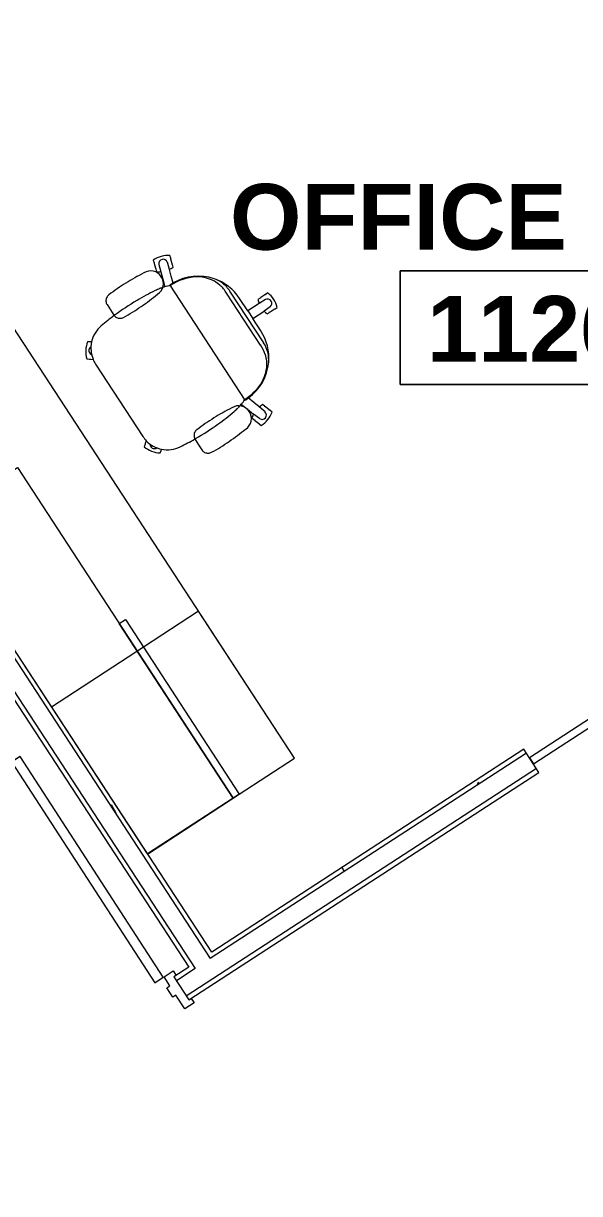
# Model space of a CAD drawing. Header units: inches. Extents: x 6664 to 8129, y 209 to 1287.
# Drawn here: x 7005.2 to 7081.3, y 1026.1 to 1186.1 of the extents above; entities that cross this region are included whole.
import ezdxf

# ---------------------------------------------------------------- set-up
doc = ezdxf.new("R2010")
doc.units = ezdxf.units.IN
doc.header["$MEASUREMENT"] = 0
for name, color, linetype, lineweight in [('A-AREA-IDEN', 2, 'Continuous', 9), ('A-DOOR', 31, 'Continuous', 13), ('A-GLAZ-CURT', 52, 'Continuous', 9), ('A-WALL', 113, 'Continuous', 13), ('A-WALL-PATT', 111, 'Continuous', 13), ('I-FURN', 30, 'Continuous', 9), ('I-WALL', 2, 'Continuous', 9)]:
    doc.layers.add(name, color=color, linetype=linetype, lineweight=lineweight)
doc.styles.add('Swis721 Lt BT_B', font='', dxfattribs={"height": 9})
doc.styles.get('Swis721 Lt BT_B').set_extended_font_data('Swis721 Lt BT', bold=True)
pattern_1 = [(0, (0, 0), (30.72, 7.68), [1.267, -21.773, 1.267, -21.773, -122.88]), (0, (0, 0), (30.72, 7.68), [-46.08, 1.267, -44.813, 1.267, -21.773, -53.76]), (0, (0, 0), (30.72, 7.68), [-115.2, 1.267, -14.093, 1.267, -37.133]), (120, (11.52, 3.84), (-22.011075, 22.7643), [1.267, -21.773, 1.267, -21.773, -122.88]), (120, (11.52, 3.84), (-22.011075, 22.7643), [-46.08, 1.267, -44.813, 1.267, -21.773, -53.76]), (120, (11.52, 3.84), (-22.011075, 22.7643), [-115.2, 1.267, -14.093, 1.267, -37.133]), (240, (15.36, 19.2), (-8.708925, -30.4443), [1.267, -21.773, 1.267, -21.773, -122.88]), (240, (15.36, 19.2), (-8.708925, -30.4443), [-46.08, 1.267, -44.813, 1.267, -21.773, -53.76]), (240, (15.36, 19.2), (-8.708925, -30.4443), [-115.2, 1.267, -14.093, 1.267, -37.133])]

# ---------------------------------------------------------------- blocks, each defined once
blk = doc.blocks.new('Door - Single - Solid Door - wood-8469185-11th FLOOR POWER _ SIGNAL')
at = {"layer": 'A-DOOR', "lineweight": 9}
for p, q in [((-15.63, 2.54), (-14.13, 2.54)), ((-15.63, 1.79), (-15.63, 2.54)), ((-14.13, 2.54), (-14.13, 0.29)), ((22.12, 2.54), (23.62, 2.54)), ((22.12, 0.29), (22.12, 2.54)), ((23.24, 1.79), (23.24, 0.41)), ((23.62, 1.79), (23.24, 1.79)), ((23.62, 2.54), (23.62, 1.79)), ((-14.13, 0.29), (-13.63, 0.29)), ((-13.63, 0.29), (-13.63, -1.21)), ((21.62, 0.29), (22.12, 0.29)), ((21.62, -1.21), (21.62, 0.29)), ((-14.13, -1.21), (-14.13, -2.71)), ((-13.63, -1.21), (-14.13, -1.21)), ((22.12, -1.21), (21.62, -1.21)), ((22.12, -2.71), (22.12, -1.21)), ((23.24, -0.59), (23.24, -1.96)), ((-15.63, -2.71), (-15.63, -1.96)), ((-14.13, -2.71), (-15.63, -2.71)), ((23.62, -2.71), (22.12, -2.71)), ((23.24, -1.96), (23.62, -1.96)), ((23.62, -1.96), (23.62, -2.71))]:
    blk.add_line(p, q, dxfattribs=at)
at = {"layer": 'A-DOOR'}
for p, q in [((-12.63, -2.71), (-14.01, -2.71)), ((-14.01, -2.71), (-14.01, -38.71)), ((-12.63, -38.71), (-12.63, -2.71)), ((-14.01, -38.71), (-12.63, -38.71))]:
    blk.add_line(p, q, dxfattribs=at)
at = {"layer": 'A-DOOR', "lineweight": 9}
blk.add_arc((-14.01, -2.71), 36, 270, 0.5, dxfattribs=at)
blk = doc.blocks.new('Table-Teknion-Credenza_Top_for_Freestanding_Storage - CJCT24120-V31-11th FLOOR POWER _ SIGNAL')
at = {"layer": 'I-FURN'}
for p, q in [((-60, 12), (-60, -3)), ((60, 12), (48.88, 12)), ((60, 11), (60, 12)), ((60, -12), (60, 11)), ((-60, -3), (-60, -12)), ((-60, -12), (60, -12))]:
    blk.add_line(p, q, dxfattribs=at)
blk = doc.blocks.new('Storage-Teknion-TV_Panel_Shelves_Sliding_Door - CJVS3HI21454-7111976-11th FLOOR POWER _ SIGNAL')
at = {"layer": 'I-FURN'}
for p, q in [((-27, 6.5), (27, 6.5)), ((-27, -7.5), (-27, 6.5)), ((-1.5, 7.5), (27, 7.5)), ((-1.5, 6.5), (-1.5, 7.5)), ((27, 6.5), (-1.5, 6.5)), ((27, 7.5), (27, 6.5)), ((27, 6.5), (27, -7.5)), ((27, -7.5), (-27, -7.5))]:
    blk.add_line(p, q, dxfattribs=at)
blk = doc.blocks.new('Storage-Teknion-Pedestal_Unfinished_Top_2_High - CJPCSF2424-V32-11th FLOOR POWER _ SIGNAL')
at = {"layer": 'I-FURN'}
for p, q in [((-12, 24), (-12, 9)), ((12, 9), (12, 24)), ((-12, 9), (-12, 0)), ((12, 0), (12, 9)), ((-12, 0), (12, 0))]:
    blk.add_line(p, q, dxfattribs=at)
blk = doc.blocks.new('Chair-Teknion-Projek - No Headrest_  Fixed T-Arms-V35-11th FLOOR POWER _ SIGNAL')
at = {"layer": 'I-FURN'}
for p, q in [((-1.18, 13.82), (-1.18, 13.45)), ((-1.18, 13.33), (-1.18, 12.66)), ((-0.6, 13.04), (-0.61, 12.02)), ((0.6, 13.04), (0.61, 12.02)), ((1.18, 13.45), (1.18, 13.82)), ((1.18, 12.66), (1.18, 13.33)), ((-1.18, 12.54), (-1.18, 12.17)), ((-0.61, 12.02), (-0.63, 10.17)), ((0.64, 10.17), (0.61, 12.02)), ((1.18, 12.17), (1.18, 12.54)), ((4.23, 9.61), (-4.23, 9.61)), ((-0.63, 10.17), (-2.65, 10.17)), ((-0.63, 10.17), (0.64, 10.17)), ((2.65, 10.17), (0.64, 10.17)), ((4.23, 9.07), (-4.23, 9.07)), ((-12.42, 5.28), (-12.78, 5.39)), ((-11.67, 5.03), (-12.31, 5.24)), ((-11.2, 4.88), (-11.56, 5)), ((11.56, 5), (11.2, 4.88)), ((12.31, 5.24), (11.67, 5.03)), ((12.78, 5.39), (12.42, 5.28)), ((-12.59, 3.46), (-11.62, 3.13)), ((-11.24, 4.3), (-12.21, 4.6)), ((12.22, 4.6), (11.24, 4.3)), ((12.59, 3.46), (11.62, 3.13)), ((-13.51, 3.15), (-13.15, 3.03)), ((-13.04, 2.99), (-12.4, 2.79)), ((-12.29, 2.75), (-11.93, 2.64)), ((-9.39, 3.16), (9.39, 3.16)), ((11.93, 2.64), (12.29, 2.75)), ((12.4, 2.79), (13.04, 2.99)), ((13.15, 3.03), (13.51, 3.15)), ((-11.87, -5.48), (-11.02, -5.48)), ((-11.02, -5.48), (-10.17, -5.48)), ((10.17, -5.48), (11.02, -5.48)), ((11.02, -5.48), (11.87, -5.48)), ((-8.86, -10.18), (-9.08, -10.49)), ((-8.76, -10.04), (-8.79, -10.09)), ((-6.88, -11.48), (-6.65, -11.17)), ((6.65, -11.17), (6.88, -11.48)), ((8.79, -10.09), (8.76, -10.04)), ((9.08, -10.49), (8.86, -10.18)), ((-7.17, -11.87), (-6.95, -11.57)), ((-5.91, -11.24), (5.91, -11.24)), ((6.95, -11.57), (7.17, -11.87))]:
    blk.add_line(p, q, dxfattribs=at)
at = {"layer": 'I-FURN', "flags": 128}
for points in [[(-9.39, 3.72), (-10.32, 4.01), (-11.24, 4.3)], [(11.24, 4.3), (10.32, 4.01), (9.39, 3.72)], [(-11.62, 3.13), (-10.6, 2.79), (-9.58, 2.44)], [(9.58, 2.44), (10.6, 2.79), (11.62, 3.13)]]:
    blk.add_lwpolyline(points, dxfattribs=at)
at = {"layer": 'I-FURN'}
for centre, radius, start, end in [((0, 10.37), 3.64, 71.0766, 108.9234), ((-1.12, 13.45), 0.062, 180, 255.4949), ((-1.12, 13.33), 0.062, 104.5051, 180), ((0, 12.99), 0.6, 4.6052, 175.3948), ((1.12, 13.45), 0.062, 284.5051, 0), ((1.12, 13.33), 0.062, 0, 75.4949), ((-1.12, 12.66), 0.062, 180, 255.4949), ((-1.12, 12.54), 0.062, 104.5051, 180), ((0, 15.62), 3.65, 251.125, 260.3423), ((0, 15.62), 3.65, 279.6577, 288.875), ((1.12, 12.66), 0.062, 284.5051, 0), ((1.12, 12.54), 0.062, 360, 75.4949), ((-2.65, 3.42), 6.75, 90, 128.2502), ((-4.23, 5.34), 4.26, 90, 110.8332), ((2.65, 3.42), 6.75, 51.7498, 90), ((4.23, 5.34), 4.26, 69.1668, 90), ((-2.64, 3.42), 6.76, 128.2502, 177.4222), ((-4.23, 5.34), 4.26, 110.8332, 127.5604), ((-4.46, 4.82), 4.25, 86.8142, 106.3928), ((4.46, 4.82), 4.25, 73.6072, 93.1858), ((4.23, 5.34), 4.26, 52.4396, 69.1668), ((2.64, 3.42), 6.76, 2.5778, 51.7498), ((-9.87, 3.21), 3.64, 143.0766, 180.9234), ((-12.44, 5.22), 0.062, 356.5051, 72), ((-12.33, 5.18), 0.062, 72, 147.4949), ((-11.69, 4.98), 0.062, 356.5051, 72), ((-11.58, 4.94), 0.062, 72, 147.4949), ((-14.86, 4.83), 3.65, 351.6577, 0.875), ((14.86, 4.83), 3.65, 179.125, 188.3423), ((11.58, 4.94), 0.062, 32.5051, 108), ((11.69, 4.98), 0.062, 108, 183.4949), ((12.33, 5.18), 0.062, 32.5051, 108), ((12.44, 5.22), 0.062, 108, 183.4949), ((9.87, 3.21), 3.64, 359.0766, 36.9234), ((-12.36, 4.01), 0.6, 75.7003, 247.3948), ((-3.3, 3.44), 6.1, 177.3817, 182.6183), ((2.64, 3.42), 6.76, 357.851, 2.702), ((12.36, 4.01), 0.6, 292.6052, 103.3948), ((-13.13, 3.09), 0.062, 252, 327.4949), ((-13.02, 3.05), 0.062, 176.5051, 252), ((-11.07, 1.13), 1.68, 88.2371, 181.0514), ((-12.38, 2.85), 0.062, 252, 327.4949), ((-12.27, 2.81), 0.062, 176.5051, 252), ((-14.86, 4.83), 3.65, 323.125, 332.3423), ((-10.97, 1.13), 1.68, 358.9487, 91.7629), ((-1.73, 0.04), 8.21, 167.822, 172.6326), ((-1.73, 0.04), 8.21, 165.0008, 167.822), ((-1.73, 0.04), 8.21, 163.0114, 164.8421), ((-5.24, 1.24), 4.5, 154.7303, 164.55), ((10.97, 1.13), 1.68, 88.2371, 181.0513), ((5.25, 1.25), 4.49, 15.4405, 25.2792), ((1.73, 0.04), 8.21, 14.9992, 16.9886), ((1.73, 0.04), 8.21, 12.5091, 14.9992), ((1.73, 0.04), 8.21, 7.3674, 12.178), ((11.07, 1.13), 1.68, 358.9486, 91.7629), ((14.86, 4.83), 3.65, 207.6577, 216.875), ((12.27, 2.81), 0.062, 288, 3.4949), ((12.38, 2.85), 0.062, 212.5051, 288), ((13.02, 3.05), 0.062, 288, 3.4949), ((13.13, 3.09), 0.062, 212.5051, 288), ((24.25, -3.32), 34.4, 172.6337, 177.3404), ((-24.25, -3.32), 34.4, 4.9797, 7.3663), ((-24.25, -3.32), 34.4, 2.6596, 4.9797), ((24.63, -3.33), 34.78, 177.4079, 183.5219), ((-24.63, -3.33), 34.78, 356.6719, 2.5921), ((24.63, -3.33), 34.78, 183.5219, 187.2835), ((-24.63, -3.33), 34.78, 352.7165, 356.4781), ((-24.63, -3.33), 34.78, 356.4781, 356.599), ((-5.91, -7.24), 4, 187.2835, 224.5938), ((5.91, -7.24), 4, 315.4062, 352.7165), ((-6.1, -8.39), 3.64, 215.0766, 252.9234), ((-8.81, -10.22), 0.062, 68.5051, 144), ((-8.74, -10.12), 0.062, 144, 219.4949), ((-5.91, -7.24), 4, 224.5938, 259.2841), ((-7.64, -10.51), 0.6, 177.9823, 306.3956), ((-5.91, -7.24), 4, 259.2841, 270), ((5.91, -7.24), 4, 270, 280.7159), ((5.91, -7.24), 4, 280.7159, 315.4062), ((6.1, -8.39), 3.64, 287.0766, 324.9234), ((7.64, -10.51), 0.6, 233.6044, 2.0177), ((8.74, -10.12), 0.062, 320.5051, 36), ((8.81, -10.22), 0.062, 36, 111.4949), ((-6.93, -11.44), 0.062, 248.5051, 324), ((-7, -11.54), 0.062, 324, 39.4949), ((6.93, -11.44), 0.062, 216, 291.4949), ((7, -11.54), 0.062, 140.5051, 216)]:
    blk.add_arc(centre, radius, start, end, dxfattribs=at)
for points in [[(-5.66, 8.9), (-8.07, 8.21), (-9.33, 5.79), (-9.33, 3.16)], [(5.66, 8.9), (8.07, 8.21), (9.33, 5.79), (9.33, 3.16)], [(-12.75, 1.09), (-12.85, 0.16), (-12.97, -1.72), (-12.93, -3.6), (-12.86, -4.54)], [(-9.18, -4.54), (-9.11, -3.6), (-9.06, -1.72), (-9.18, 0.16), (-9.29, 1.09)], [(9.29, 1.09), (9.18, 0.16), (9.06, -1.72), (9.11, -3.6), (9.18, -4.54)], [(12.86, -4.54), (12.93, -3.6), (12.97, -1.72), (12.85, 0.16), (12.75, 1.09)], [(-12.86, -4.54), (-12.85, -4.63), (-12.82, -4.79), (-12.71, -5.02), (-12.55, -5.21), (-12.35, -5.36), (-12.12, -5.46), (-11.95, -5.48), (-11.87, -5.48)], [(-10.17, -5.48), (-10.08, -5.48), (-9.92, -5.46), (-9.68, -5.36), (-9.48, -5.21), (-9.32, -5.02), (-9.21, -4.79), (-9.18, -4.63), (-9.18, -4.54)], [(9.18, -4.54), (9.18, -4.63), (9.21, -4.79), (9.32, -5.02), (9.48, -5.21), (9.68, -5.36), (9.92, -5.46), (10.08, -5.48), (10.17, -5.48)], [(11.87, -5.48), (11.95, -5.48), (12.12, -5.46), (12.35, -5.36), (12.55, -5.21), (12.71, -5.02), (12.82, -4.79), (12.85, -4.63), (12.86, -4.54)]]:
    blk.add_open_spline(points, degree=3, dxfattribs=at)
blk = doc.blocks.new('System Panel - Glazed-8307855-11th FLOOR POWER _ SIGNAL')
at = {"layer": 'A-GLAZ-CURT', "lineweight": 13}
for p, q in [((24, 0.5), (-24, 0.5)), ((-24, 0.5), (-24, -0.5)), ((24, -0.5), (24, 0.5)), ((-24, -0.5), (24, -0.5))]:
    blk.add_line(p, q, dxfattribs=at)
blk = doc.blocks.new('Room Tag - Room Name and Number-3379422-11th FLOOR POWER _ SIGNAL')
at = {"layer": 'A-AREA-IDEN'}
for p, q in [((-0.1881, -0.1636), (-0.1881, -0.0018)), ((-0.1881, -0.0018), (0.1869, -0.0018)), ((0.1869, -0.0018), (-0.1881, -0.0018)), ((-0.1881, -0.0018), (-0.1881, -0.1636)), ((0.1869, -0.0018), (0.1869, -0.1636)), ((0.1869, -0.1636), (0.1869, -0.0018)), ((0.1869, -0.1636), (-0.1881, -0.1636)), ((-0.1881, -0.1636), (0.1869, -0.1636))]:
    blk.add_line(p, q, dxfattribs=at)

msp = doc.modelspace()

# ---------------------------------------------------------------- hatches: boundary and pattern name
at = {"layer": 'A-WALL-PATT', "lineweight": 9}
h = msp.add_hatch(dxfattribs=at)
h.set_pattern_fill('FP_1', color=256, style=0, pattern_type=2)
h.set_pattern_definition(pattern_1)
h.paths.add_polyline_path([(7030.4, 1058.76), (7030.93, 1059.1), (6962.6, 1163.7), (6959.98, 1161.99), (6960.32, 1161.46), (6962.41, 1162.83), (7030.18, 1059.1)], flags=0)
h = msp.add_hatch(dxfattribs=at)
h.set_pattern_fill('FP_1', color=256, style=0, pattern_type=2)
h.set_pattern_definition(pattern_1)
h.paths.add_polyline_path([(7027.78, 1057.06), (7028.31, 1057.4), (6959.98, 1161.99), (6959.46, 1161.65), (7027.56, 1057.4)], flags=0)
h = msp.add_hatch(dxfattribs=at)
h.set_pattern_fill('FP_1', color=256, style=0, pattern_type=2)
h.set_pattern_definition(pattern_1)
h.paths.add_polyline_path([(6873.08, 955.85), (6884.46, 963.24), (6885.14, 962.2), (6885.67, 962.54), (6884.65, 964.11), (6873.08, 956.6), (6873.08, 956.26)], flags=0)
h.paths.add_polyline_path([(6917.01, 984.38), (6953.55, 1008.11), (6953.21, 1008.63), (6916.67, 984.9), (6916.88, 984.57)], flags=0)
h.paths.add_polyline_path([(7026.09, 1055.22), (7028.65, 1056.88), (7028.31, 1057.4), (7025.75, 1055.74), (7025.95, 1055.45)], flags=0)
h.paths.add_polyline_path([(7030.74, 1058.24), (7074, 1086.33), (7073.66, 1086.86), (7030.4, 1058.76)], flags=0)
h.paths.add_polyline_path([(7114.26, 1112.47), (7114.57, 1112.68), (7114.21, 1113.19), (7113.92, 1113), (7114.23, 1112.51)], flags=0)
h.paths.add_polyline_path([(7146.86, 1133.65), (7150.29, 1135.87), (7150.09, 1136.49), (7146.52, 1134.17), (7146.84, 1133.69)], flags=0)
h.paths.add_polyline_path([(7152.46, 1137.28), (7152.77, 1137.48), (7152.39, 1137.48)], flags=0)
h = msp.add_hatch(dxfattribs=at)
h.set_pattern_fill('FP_1', color=256, style=0, pattern_type=2)
h.set_pattern_definition(pattern_1)
h.paths.add_polyline_path([(6876.21, 954.16), (6886.69, 960.96), (6885.67, 962.54), (6885.14, 962.2), (6885.82, 961.15), (6876.21, 954.9), (6876.21, 954.56)], flags=0)
h.paths.add_polyline_path([(6916.88, 980.57), (6955.25, 1005.49), (6954.91, 1006.01), (6917.06, 981.43), (6916.38, 982.48), (6915.86, 982.14), (6916.67, 980.9)], flags=0)
h.paths.add_polyline_path([(7027.8, 1052.6), (7075.7, 1083.71), (7075.36, 1084.24), (7027.45, 1053.12), (7027.78, 1052.62)], flags=0)
h.paths.add_polyline_path([(7115.96, 1109.85), (7116.27, 1110.06), (7115.93, 1110.58), (7115.62, 1110.38), (7115.93, 1109.89)], flags=0)
h.paths.add_polyline_path([(7148.56, 1131.03), (7153.7, 1134.36), (7152.55, 1134.36), (7148.22, 1131.55)], flags=0)

# ---------------------------------------------------------------- linework, layer by layer
at = {"layer": 'A-WALL'}
for p, q in [((6962.41, 1162.83), (7030.74, 1058.24)), ((6960.32, 1161.46), (7028.65, 1056.88)), ((7074, 1086.33), (7030.74, 1058.24)), ((7075.36, 1084.24), (7027.45, 1053.12)), ((7028.65, 1056.88), (7026.09, 1055.22))]:
    msp.add_line(p, q, dxfattribs=at)
at = {"layer": 'I-WALL', "lineweight": 13}
for p, q in [((7030.93, 1059.1), (6962.6, 1163.7)), ((6959.46, 1161.65), (7027.78, 1057.06)), ((7073.66, 1086.86), (7030.93, 1059.1)), ((7075.7, 1083.71), (7073.66, 1086.86)), ((7027.8, 1052.6), (7075.7, 1083.71)), ((7027.78, 1057.06), (7025.75, 1055.74)), ((7025.75, 1055.74), (7027.8, 1052.6))]:
    msp.add_line(p, q, dxfattribs=at)

# ---------------------------------------------------------------- block references
at = {"layer": 'A-AREA-IDEN', "xscale": 95.99999999999994, "yscale": 95.99999999999994, "zscale": 95.99999999999994}
msp.add_blockref('Room Tag - Room Name and Number-3379422-11th FLOOR POWER _ SIGNAL', (7074.8, 1152.46), dxfattribs=at)
at = {"layer": 'A-DOOR', "rotation": 213.0000000000001}
msp.add_blockref('Door - Single - Solid Door - wood-8469185-11th FLOOR POWER _ SIGNAL', (7014.03, 1045.79), dxfattribs=at)
at = {"layer": 'A-GLAZ-CURT', "rotation": 212.9999999999995}
msp.add_blockref('System Panel - Glazed-8307855-11th FLOOR POWER _ SIGNAL', (7094.81, 1098.36), dxfattribs=at)
at = {"layer": 'I-FURN'}
for name, p, rotation in [('Table-Teknion-Credenza_Top_for_Freestanding_Storage - CJCT24120-V31-11th FLOOR POWER _ SIGNAL', (6999.38, 1129.33), 123.1569164899186), ('Chair-Teknion-Projek - No Headrest_  Fixed T-Arms-V35-11th FLOOR POWER _ SIGNAL', (7027.69, 1140.73), 303.1569164899185), ('Storage-Teknion-TV_Panel_Shelves_Sliding_Door - CJVS3HI21454-7111976-11th FLOOR POWER _ SIGNAL', (7013.66, 1099.25), 303.156916489919), ('Storage-Teknion-Pedestal_Unfinished_Top_2_High - CJPCSF2424-V32-11th FLOOR POWER _ SIGNAL', (7035.68, 1095.71), 123.1569164899186)]:
    msp.add_blockref(name, p, dxfattribs=dict(at, rotation=rotation))

# ---------------------------------------------------------------- texts
at = {"layer": 'A-AREA-IDEN', "char_height": 9, "attachment_point": 1, "style": 'Swis721 Lt BT_B'}
for s, insert, width in [('OFFICE - LRG', (7033.43, 1164.18), 99.99), ('1126', (7060.39, 1148.86), 33.936)]:
    msp.add_mtext(s, dxfattribs=dict(at, insert=insert, width=width))

doc.saveas('drawing.dxf')
